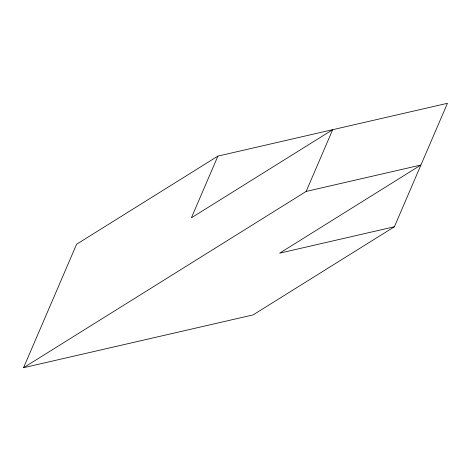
<?xml version="1.0" encoding="UTF-8"?>
<svg xmlns="http://www.w3.org/2000/svg" width="471" height="471" viewBox="0 0 471 471"><rect width="100%" height="100%" fill="white"/><g stroke="black" fill="none" stroke-linecap="round" stroke-linejoin="round"><path stroke-width="0.71" d="M23.55 367.71L76.608 244.237L217.908 156.095L447.45 103.29L394.392 226.763L253.092 314.905L23.55 367.71L306.15 191.432L420.921 165.027L279.621 253.168L394.392 226.763M217.908 156.095L191.379 217.832L332.679 129.696L306.15 191.432"/></g></svg>
